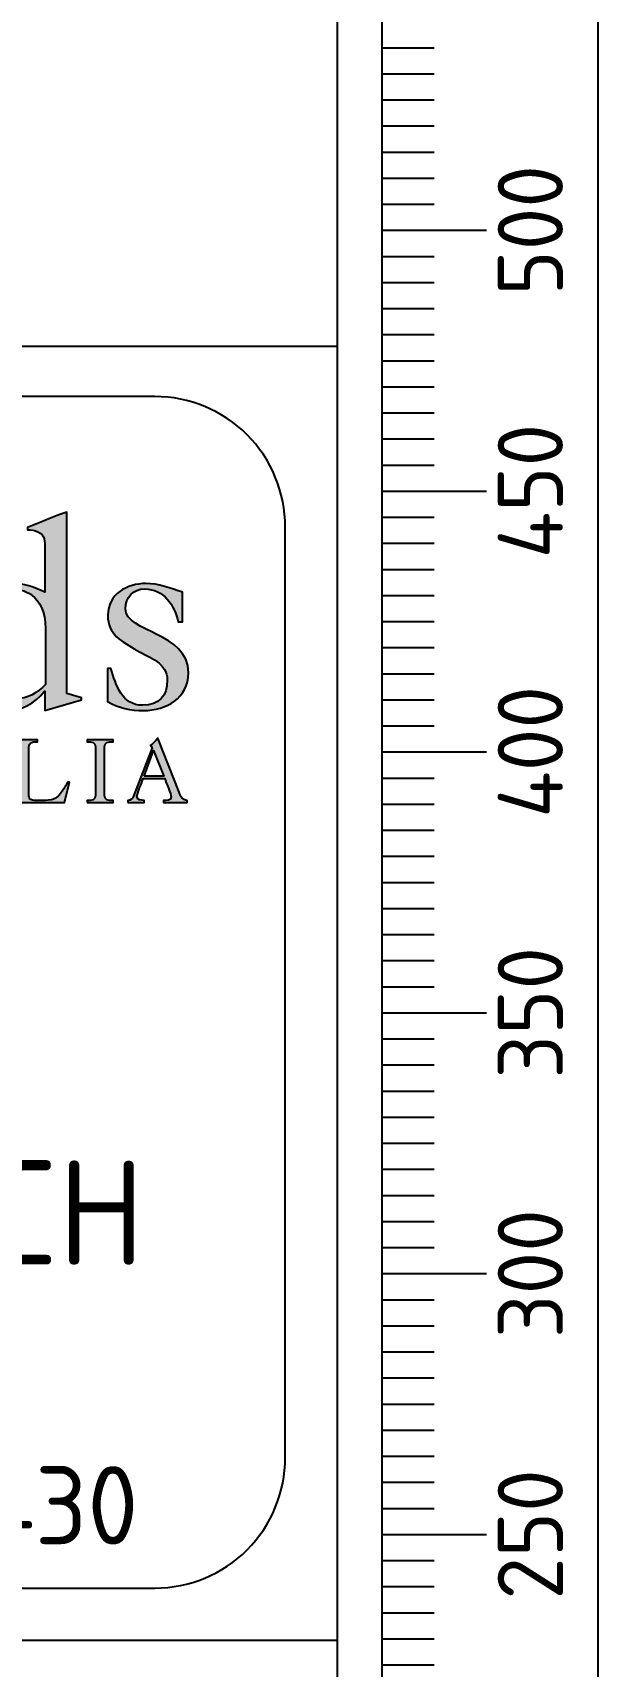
# Model space of a CAD drawing. Extents: x 0 to 420, y 0 to 297.
# Drawn here: x 404.66 to 415.5, y 82.34 to 113.66 of the extents above; entities that cross this region are included whole.
import ezdxf
from ezdxf.enums import TextEntityAlignment as Align

# ---------------------------------------------------------------- set-up
doc = ezdxf.new("R2010")
doc.units = 0
doc.header["$LTSCALE"] = 0.3
doc.header["$MEASUREMENT"] = 0
doc.layers.get('0').update_dxf_attribs({"linetype": 'CONTINUOUS'})
for name, color, linetype in [('L18', 4, 'CONTINUOUS'), ('L35', 3, 'CONTINUOUS'), ('TBLK18', 4, 'CONTINUOUS'), ('TBLK25', 1, 'CONTINUOUS'), ('TBLK35', 3, 'CONTINUOUS'), ('TBLK50', 7, 'CONTINUOUS')]:
    doc.layers.add(name, color=color, linetype=linetype)
doc.styles.add('iso', font='iso3098b.shx')

# ---------------------------------------------------------------- blocks, each defined once
blk = doc.blocks.new('sca10_3')
at = {"layer": 'L18'}
for p, q in [((-4.145, 14), (-4.145, 89)), ((-4.145, 67.5), (-3.145, 67.5)), ((-4.145, 67), (-3.145, 67)), ((-4.145, 66.5), (-3.145, 66.5)), ((-4.145, 66), (-3.145, 66)), ((-4.145, 65.5), (-3.145, 65.5)), ((-4.145, 65), (-3.145, 65)), ((-4.145, 64.5), (-3.145, 64.5)), ((-4.145, 64), (-2.145, 64)), ((-4.145, 63.5), (-3.145, 63.5)), ((-4.145, 63), (-3.145, 63)), ((-4.145, 62.5), (-3.145, 62.5)), ((-4.145, 62), (-3.145, 62)), ((-4.145, 61.5), (-3.145, 61.5)), ((-4.145, 61), (-3.145, 61)), ((-4.145, 60.5), (-3.145, 60.5)), ((-4.145, 60), (-3.145, 60)), ((-4.145, 59.5), (-3.145, 59.5)), ((-4.145, 59), (-2.145, 59)), ((-4.145, 58.5), (-3.145, 58.5)), ((-4.145, 58), (-3.145, 58)), ((-4.145, 57.5), (-3.145, 57.5)), ((-4.145, 57), (-3.145, 57)), ((-4.145, 56.5), (-3.145, 56.5)), ((-4.145, 56), (-3.145, 56)), ((-4.145, 55.5), (-3.145, 55.5)), ((-4.145, 55), (-3.145, 55)), ((-4.145, 54.5), (-3.145, 54.5)), ((-4.145, 54), (-2.145, 54)), ((-4.145, 53.5), (-3.145, 53.5)), ((-4.145, 53), (-3.145, 53)), ((-4.145, 52.5), (-3.145, 52.5)), ((-4.145, 52), (-3.145, 52)), ((-4.145, 51.5), (-3.145, 51.5)), ((-4.145, 51), (-3.145, 51)), ((-4.145, 50.5), (-3.145, 50.5)), ((-4.145, 50), (-3.145, 50)), ((-4.145, 49.5), (-3.145, 49.5)), ((-4.145, 49), (-2.145, 49)), ((-4.145, 48.5), (-3.145, 48.5)), ((-4.145, 48), (-3.145, 48)), ((-4.145, 47.5), (-3.145, 47.5)), ((-4.145, 47), (-3.145, 47)), ((-4.145, 46.5), (-3.145, 46.5)), ((-4.145, 46), (-3.145, 46)), ((-4.145, 45.5), (-3.145, 45.5)), ((-4.145, 45), (-3.145, 45)), ((-4.145, 44.5), (-3.145, 44.5)), ((-4.145, 44), (-2.145, 44)), ((-4.145, 43.5), (-3.145, 43.5)), ((-4.145, 43), (-3.145, 43)), ((-4.145, 42.5), (-3.145, 42.5)), ((-4.145, 42), (-3.145, 42)), ((-4.145, 41.5), (-3.145, 41.5)), ((-4.145, 41), (-3.145, 41)), ((-4.145, 40.5), (-3.145, 40.5)), ((-4.145, 40), (-3.145, 40)), ((-4.145, 39.5), (-3.145, 39.5)), ((-4.145, 39), (-2.145, 39)), ((-4.145, 38.5), (-3.145, 38.5)), ((-4.145, 38), (-3.145, 38)), ((-4.145, 37.5), (-3.145, 37.5)), ((-4.145, 37), (-3.145, 37)), ((-4.145, 36.5), (-3.145, 36.5))]:
    blk.add_line(p, q, dxfattribs=at)
at = {"layer": 'L18', "style": 'iso'}
for s, p in [('500', (-0.678, 64)), ('450', (-0.678, 59)), ('400', (-0.678, 54)), ('350', (-0.678, 49)), ('300', (-0.678, 44)), ('250', (-0.678, 39))]:
    blk.add_text(s, height=1.25, rotation=90, dxfattribs=at).set_placement(p, align=Align.CENTER)
blk = doc.blocks.new('A3BBLK')
at = {"layer": 'TBLK50'}
blk.add_line((415.5, 4.5), (415.5, 292.5), dxfattribs=at)
blk = doc.blocks.new('MR logo')
at = {"layer": 'TBLK18'}
h = blk.add_hatch(color=256, dxfattribs=at)
edge = h.paths.add_edge_path(flags=16)
edge.add_spline(control_points=[(45.623, -9.558), (45.623, -8.212), (44.68, -8.03), (44.347, -8.03), (44.347, -8.03), (43.227, -8.03), (42.919, -9.193), (42.919, -10.099), (42.919, -10.099), (42.919, -11.917), (44.013, -12.25), (44.472, -12.25), (44.472, -12.25), (44.925, -12.25), (45.321, -12.017), (45.623, -11.697), (45.623, -11.697), (45.623, -11.697), (45.623, -9.558), (45.623, -9.558)], knot_values=[0, 0, 0, 0, 0.2, 0.2, 0.2, 0.2, 0.4, 0.4, 0.4, 0.4, 0.6, 0.6, 0.6, 0.6, 0.8, 0.8, 0.8, 0.8, 1, 1, 1, 1], degree=3, periodic=0)
edge = h.paths.add_edge_path()
edge.add_spline(control_points=[(45.601, -6.471), (45.601, -6.226), (45.607, -5.975), (45.33, -5.849), (45.33, -5.849), (45.192, -5.786), (45.085, -5.773), (44.934, -5.773), (44.934, -5.773), (44.934, -5.773), (44.934, -5.679), (44.934, -5.679), (44.934, -5.679), (45.45, -5.497), (45.928, -5.258), (46.443, -5.088), (46.443, -5.088), (46.443, -5.088), (46.443, -12.044), (46.443, -12.044), (46.443, -12.044), (46.443, -12.044), (47.003, -12.213), (47.003, -12.213), (47.003, -12.213), (47.003, -12.213), (47.003, -12.289), (47.003, -12.289), (47.003, -12.289), (47.003, -12.289), (45.601, -12.698), (45.601, -12.698), (45.601, -12.698), (45.601, -12.698), (45.601, -11.962), (45.601, -11.962), (45.601, -11.962), (45.601, -11.962), (45.576, -11.962), (45.576, -11.962), (45.576, -11.962), (45.211, -12.44), (44.72, -12.698), (44.098, -12.698), (44.098, -12.698), (42.771, -12.698), (42.028, -11.553), (42.028, -10.32), (42.028, -10.32), (42.028, -8.893), (42.884, -7.83), (44.355, -7.83), (44.355, -7.83), (44.783, -7.83), (45.198, -7.968), (45.601, -8.163), (45.601, -8.163), (45.601, -8.163), (45.601, -6.471), (45.601, -6.471)], knot_values=[0, 0, 0, 0, 0.066667, 0.066667, 0.066667, 0.066667, 0.133333, 0.133333, 0.133333, 0.133333, 0.2, 0.2, 0.2, 0.2, 0.266667, 0.266667, 0.266667, 0.266667, 0.333333, 0.333333, 0.333333, 0.333333, 0.4, 0.4, 0.4, 0.4, 0.466667, 0.466667, 0.466667, 0.466667, 0.533333, 0.533333, 0.533333, 0.533333, 0.6, 0.6, 0.6, 0.6, 0.666667, 0.666667, 0.666667, 0.666667, 0.733333, 0.733333, 0.733333, 0.733333, 0.8, 0.8, 0.8, 0.8, 0.866667, 0.866667, 0.866667, 0.866667, 0.933333, 0.933333, 0.933333, 0.933333, 1, 1, 1, 1], degree=3, periodic=0)
h = blk.add_hatch(color=256, dxfattribs=at)
edge = h.paths.add_edge_path()
edge.add_spline(control_points=[(47.997, -11.088), (47.997, -11.088), (48.129, -11.088), (48.129, -11.088), (48.129, -11.088), (48.324, -11.723), (48.538, -12.497), (49.349, -12.497), (49.349, -12.497), (49.972, -12.497), (50.286, -12.144), (50.286, -11.528), (50.286, -11.528), (50.286, -10.874), (49.62, -10.673), (49.135, -10.396), (49.135, -10.396), (48.538, -10.05), (48.009, -9.792), (48.009, -9.044), (48.009, -9.044), (48.009, -8.239), (48.752, -7.83), (49.469, -7.83), (49.469, -7.83), (49.953, -7.83), (50.425, -8.006), (50.871, -8.163), (50.871, -8.163), (50.871, -8.163), (50.871, -9.302), (50.871, -9.302), (50.871, -9.302), (50.871, -9.302), (50.701, -9.302), (50.701, -9.302), (50.701, -9.302), (50.576, -8.66), (50.142, -8.037), (49.425, -8.037), (49.425, -8.037), (48.978, -8.037), (48.689, -8.358), (48.689, -8.798), (48.689, -8.798), (48.689, -9.717), (51.097, -9.685), (51.097, -11.251), (51.097, -11.251), (51.097, -12.226), (50.248, -12.698), (49.374, -12.698), (49.374, -12.698), (48.89, -12.698), (48.431, -12.603), (47.997, -12.358), (47.997, -12.358), (47.997, -12.358), (47.997, -11.088), (47.997, -11.088)], knot_values=[0, 0, 0, 0, 0.066667, 0.066667, 0.066667, 0.066667, 0.133333, 0.133333, 0.133333, 0.133333, 0.2, 0.2, 0.2, 0.2, 0.266667, 0.266667, 0.266667, 0.266667, 0.333333, 0.333333, 0.333333, 0.333333, 0.4, 0.4, 0.4, 0.4, 0.466667, 0.466667, 0.466667, 0.466667, 0.533333, 0.533333, 0.533333, 0.533333, 0.6, 0.6, 0.6, 0.6, 0.666667, 0.666667, 0.666667, 0.666667, 0.733333, 0.733333, 0.733333, 0.733333, 0.8, 0.8, 0.8, 0.8, 0.866667, 0.866667, 0.866667, 0.866667, 0.933333, 0.933333, 0.933333, 0.933333, 1, 1, 1, 1], degree=3, periodic=0)
h = blk.add_hatch(color=256, dxfattribs=at)
edge = h.paths.add_edge_path()
edge.add_spline(control_points=[(48.777, -16.226), (48.777, -16.226), (48.777, -16.151), (48.777, -16.151), (48.777, -16.151), (48.877, -16.144), (48.965, -16.075), (48.997, -15.981), (48.997, -15.981), (48.997, -15.981), (49.708, -14.132), (49.708, -14.132), (49.708, -14.132), (49.708, -14.132), (49.645, -14.025), (49.645, -14.025), (49.645, -14.025), (49.764, -13.962), (49.846, -13.855), (49.928, -13.754), (49.928, -13.754), (49.928, -13.754), (50.745, -15.83), (50.745, -15.83), (50.745, -15.83), (50.821, -16.031), (50.865, -16.119), (51.053, -16.151), (51.053, -16.151), (51.053, -16.151), (51.053, -16.226), (51.053, -16.226), (51.053, -16.226), (51.053, -16.226), (50.142, -16.226), (50.142, -16.226), (50.142, -16.226), (50.142, -16.226), (50.142, -16.151), (50.142, -16.151), (50.142, -16.151), (50.248, -16.151), (50.437, -16.151), (50.437, -16.012), (50.437, -16.012), (50.437, -15.912), (50.242, -15.465), (50.192, -15.308), (50.192, -15.308), (50.192, -15.308), (49.362, -15.308), (49.362, -15.308), (49.362, -15.308), (49.324, -15.434), (49.123, -15.912), (49.123, -16), (49.123, -16), (49.123, -16.138), (49.311, -16.138), (49.406, -16.151), (49.406, -16.151), (49.406, -16.151), (49.406, -16.226), (49.406, -16.226), (49.406, -16.226), (49.406, -16.226), (48.777, -16.226), (48.777, -16.226)], knot_values=[0, 0, 0, 0, 0.058824, 0.058824, 0.058824, 0.058824, 0.117647, 0.117647, 0.117647, 0.117647, 0.176471, 0.176471, 0.176471, 0.176471, 0.235294, 0.235294, 0.235294, 0.235294, 0.294118, 0.294118, 0.294118, 0.294118, 0.352941, 0.352941, 0.352941, 0.352941, 0.411765, 0.411765, 0.411765, 0.411765, 0.470588, 0.470588, 0.470588, 0.470588, 0.529412, 0.529412, 0.529412, 0.529412, 0.588235, 0.588235, 0.588235, 0.588235, 0.647059, 0.647059, 0.647059, 0.647059, 0.705882, 0.705882, 0.705882, 0.705882, 0.764706, 0.764706, 0.764706, 0.764706, 0.823529, 0.823529, 0.823529, 0.823529, 0.882353, 0.882353, 0.882353, 0.882353, 0.941176, 0.941176, 0.941176, 0.941176, 1, 1, 1, 1], degree=3, periodic=0)
edge = h.paths.add_edge_path(flags=16)
edge.add_spline(control_points=[(49.399, -15.213), (49.399, -15.213), (50.154, -15.213), (50.154, -15.213), (50.154, -15.213), (50.154, -15.213), (49.764, -14.232), (49.764, -14.232), (49.764, -14.232), (49.764, -14.232), (49.399, -15.213), (49.399, -15.213)], knot_values=[0, 0, 0, 0, 0.333333, 0.333333, 0.333333, 0.333333, 0.666667, 0.666667, 0.666667, 0.666667, 1, 1, 1, 1], degree=3, periodic=0)
h = blk.add_hatch(color=256, dxfattribs=at)
edge = h.paths.add_edge_path()
edge.add_spline(control_points=[(44.349, -16.226), (44.349, -16.226), (44.349, -16.151), (44.349, -16.151), (44.349, -16.151), (44.544, -16.151), (44.626, -16.132), (44.626, -15.956), (44.626, -15.956), (44.626, -15.956), (44.626, -14.088), (44.626, -14.088), (44.626, -14.088), (44.626, -13.912), (44.5, -13.893), (44.362, -13.893), (44.362, -13.893), (44.362, -13.893), (44.362, -13.817), (44.362, -13.817), (44.362, -13.817), (44.362, -13.817), (45.311, -13.817), (45.311, -13.817), (45.311, -13.817), (45.311, -13.817), (45.311, -13.893), (45.311, -13.893), (45.311, -13.893), (45.072, -13.893), (44.978, -13.949), (44.978, -14.125), (44.978, -14.125), (44.978, -14.125), (44.978, -15.874), (44.978, -15.874), (44.978, -15.874), (44.978, -16.144), (45.066, -16.151), (45.406, -16.151), (45.406, -16.151), (45.544, -16.151), (45.695, -16.151), (45.833, -16.125), (45.833, -16.125), (46.022, -16.094), (46.116, -15.987), (46.223, -15.842), (46.223, -15.842), (46.311, -15.717), (46.393, -15.585), (46.475, -15.446), (46.475, -15.446), (46.475, -15.446), (46.544, -15.446), (46.544, -15.446), (46.544, -15.446), (46.544, -15.446), (46.349, -16.226), (46.349, -16.226), (46.349, -16.226), (46.349, -16.226), (44.349, -16.226), (44.349, -16.226)], knot_values=[0, 0, 0, 0, 0.0625, 0.0625, 0.0625, 0.0625, 0.125, 0.125, 0.125, 0.125, 0.1875, 0.1875, 0.1875, 0.1875, 0.25, 0.25, 0.25, 0.25, 0.3125, 0.3125, 0.3125, 0.3125, 0.375, 0.375, 0.375, 0.375, 0.4375, 0.4375, 0.4375, 0.4375, 0.5, 0.5, 0.5, 0.5, 0.5625, 0.5625, 0.5625, 0.5625, 0.625, 0.625, 0.625, 0.625, 0.6875, 0.6875, 0.6875, 0.6875, 0.75, 0.75, 0.75, 0.75, 0.8125, 0.8125, 0.8125, 0.8125, 0.875, 0.875, 0.875, 0.875, 0.9375, 0.9375, 0.9375, 0.9375, 1, 1, 1, 1], degree=3, periodic=0)
h = blk.add_hatch(color=256, dxfattribs=at)
edge = h.paths.add_edge_path()
edge.add_spline(control_points=[(47.217, -16.226), (47.217, -16.226), (47.217, -16.151), (47.217, -16.151), (47.217, -16.151), (47.406, -16.151), (47.531, -16.132), (47.531, -15.956), (47.531, -15.956), (47.531, -15.956), (47.531, -14.088), (47.531, -14.088), (47.531, -14.088), (47.531, -13.912), (47.406, -13.893), (47.217, -13.893), (47.217, -13.893), (47.217, -13.893), (47.217, -13.817), (47.217, -13.817), (47.217, -13.817), (47.217, -13.817), (48.211, -13.817), (48.211, -13.817), (48.211, -13.817), (48.211, -13.817), (48.211, -13.893), (48.211, -13.893), (48.211, -13.893), (48.009, -13.893), (47.884, -13.912), (47.884, -14.088), (47.884, -14.088), (47.884, -14.088), (47.884, -15.956), (47.884, -15.956), (47.884, -15.956), (47.884, -16.132), (48.009, -16.151), (48.211, -16.151), (48.211, -16.151), (48.211, -16.151), (48.211, -16.226), (48.211, -16.226), (48.211, -16.226), (48.211, -16.226), (47.217, -16.226), (47.217, -16.226)], knot_values=[0, 0, 0, 0, 0.083333, 0.083333, 0.083333, 0.083333, 0.166667, 0.166667, 0.166667, 0.166667, 0.25, 0.25, 0.25, 0.25, 0.333333, 0.333333, 0.333333, 0.333333, 0.416667, 0.416667, 0.416667, 0.416667, 0.5, 0.5, 0.5, 0.5, 0.583333, 0.583333, 0.583333, 0.583333, 0.666667, 0.666667, 0.666667, 0.666667, 0.75, 0.75, 0.75, 0.75, 0.833333, 0.833333, 0.833333, 0.833333, 0.916667, 0.916667, 0.916667, 0.916667, 1, 1, 1, 1], degree=3, periodic=0)
for points, knots in [([(45.601, -6.471), (45.601, -6.226), (45.607, -5.975), (45.33, -5.849), (45.33, -5.849), (45.192, -5.786), (45.085, -5.773), (44.934, -5.773), (44.934, -5.773), (44.934, -5.773), (44.934, -5.679), (44.934, -5.679), (44.934, -5.679), (45.45, -5.497), (45.928, -5.258), (46.443, -5.088), (46.443, -5.088), (46.443, -5.088), (46.443, -12.044), (46.443, -12.044), (46.443, -12.044), (46.443, -12.044), (47.003, -12.213), (47.003, -12.213), (47.003, -12.213), (47.003, -12.213), (47.003, -12.289), (47.003, -12.289), (47.003, -12.289), (47.003, -12.289), (45.601, -12.698), (45.601, -12.698), (45.601, -12.698), (45.601, -12.698), (45.601, -11.962), (45.601, -11.962), (45.601, -11.962), (45.601, -11.962), (45.576, -11.962), (45.576, -11.962), (45.576, -11.962), (45.211, -12.44), (44.72, -12.698), (44.098, -12.698), (44.098, -12.698), (42.771, -12.698), (42.028, -11.553), (42.028, -10.32), (42.028, -10.32), (42.028, -8.893), (42.884, -7.83), (44.355, -7.83), (44.355, -7.83), (44.783, -7.83), (45.198, -7.968), (45.601, -8.163), (45.601, -8.163), (45.601, -8.163), (45.601, -6.471), (45.601, -6.471)], [0, 0, 0, 0, 0.066667, 0.066667, 0.066667, 0.066667, 0.133333, 0.133333, 0.133333, 0.133333, 0.2, 0.2, 0.2, 0.2, 0.266667, 0.266667, 0.266667, 0.266667, 0.333333, 0.333333, 0.333333, 0.333333, 0.4, 0.4, 0.4, 0.4, 0.466667, 0.466667, 0.466667, 0.466667, 0.533333, 0.533333, 0.533333, 0.533333, 0.6, 0.6, 0.6, 0.6, 0.666667, 0.666667, 0.666667, 0.666667, 0.733333, 0.733333, 0.733333, 0.733333, 0.8, 0.8, 0.8, 0.8, 0.866667, 0.866667, 0.866667, 0.866667, 0.933333, 0.933333, 0.933333, 0.933333, 1, 1, 1, 1]), ([(45.623, -9.558), (45.623, -8.212), (44.68, -8.03), (44.347, -8.03), (44.347, -8.03), (43.227, -8.03), (42.919, -9.193), (42.919, -10.099), (42.919, -10.099), (42.919, -11.917), (44.013, -12.25), (44.472, -12.25), (44.472, -12.25), (44.925, -12.25), (45.321, -12.017), (45.623, -11.697), (45.623, -11.697), (45.623, -11.697), (45.623, -9.558), (45.623, -9.558)], [0, 0, 0, 0, 0.2, 0.2, 0.2, 0.2, 0.4, 0.4, 0.4, 0.4, 0.6, 0.6, 0.6, 0.6, 0.8, 0.8, 0.8, 0.8, 1, 1, 1, 1]), ([(47.997, -11.088), (47.997, -11.088), (48.129, -11.088), (48.129, -11.088), (48.129, -11.088), (48.324, -11.723), (48.538, -12.497), (49.349, -12.497), (49.349, -12.497), (49.972, -12.497), (50.286, -12.144), (50.286, -11.528), (50.286, -11.528), (50.286, -10.874), (49.62, -10.673), (49.135, -10.396), (49.135, -10.396), (48.538, -10.05), (48.009, -9.792), (48.009, -9.044), (48.009, -9.044), (48.009, -8.239), (48.752, -7.83), (49.469, -7.83), (49.469, -7.83), (49.953, -7.83), (50.425, -8.006), (50.871, -8.163), (50.871, -8.163), (50.871, -8.163), (50.871, -9.302), (50.871, -9.302), (50.871, -9.302), (50.871, -9.302), (50.701, -9.302), (50.701, -9.302), (50.701, -9.302), (50.576, -8.66), (50.142, -8.037), (49.425, -8.037), (49.425, -8.037), (48.978, -8.037), (48.689, -8.358), (48.689, -8.798), (48.689, -8.798), (48.689, -9.717), (51.097, -9.685), (51.097, -11.251), (51.097, -11.251), (51.097, -12.226), (50.248, -12.698), (49.374, -12.698), (49.374, -12.698), (48.89, -12.698), (48.431, -12.603), (47.997, -12.358), (47.997, -12.358), (47.997, -12.358), (47.997, -11.088), (47.997, -11.088)], [0, 0, 0, 0, 0.066667, 0.066667, 0.066667, 0.066667, 0.133333, 0.133333, 0.133333, 0.133333, 0.2, 0.2, 0.2, 0.2, 0.266667, 0.266667, 0.266667, 0.266667, 0.333333, 0.333333, 0.333333, 0.333333, 0.4, 0.4, 0.4, 0.4, 0.466667, 0.466667, 0.466667, 0.466667, 0.533333, 0.533333, 0.533333, 0.533333, 0.6, 0.6, 0.6, 0.6, 0.666667, 0.666667, 0.666667, 0.666667, 0.733333, 0.733333, 0.733333, 0.733333, 0.8, 0.8, 0.8, 0.8, 0.866667, 0.866667, 0.866667, 0.866667, 0.933333, 0.933333, 0.933333, 0.933333, 1, 1, 1, 1]), ([(48.777, -16.226), (48.777, -16.226), (48.777, -16.151), (48.777, -16.151), (48.777, -16.151), (48.877, -16.144), (48.965, -16.075), (48.997, -15.981), (48.997, -15.981), (48.997, -15.981), (49.708, -14.132), (49.708, -14.132), (49.708, -14.132), (49.708, -14.132), (49.645, -14.025), (49.645, -14.025), (49.645, -14.025), (49.764, -13.962), (49.846, -13.855), (49.928, -13.754), (49.928, -13.754), (49.928, -13.754), (50.745, -15.83), (50.745, -15.83), (50.745, -15.83), (50.821, -16.031), (50.865, -16.119), (51.053, -16.151), (51.053, -16.151), (51.053, -16.151), (51.053, -16.226), (51.053, -16.226), (51.053, -16.226), (51.053, -16.226), (50.142, -16.226), (50.142, -16.226), (50.142, -16.226), (50.142, -16.226), (50.142, -16.151), (50.142, -16.151), (50.142, -16.151), (50.248, -16.151), (50.437, -16.151), (50.437, -16.012), (50.437, -16.012), (50.437, -15.912), (50.242, -15.465), (50.192, -15.308), (50.192, -15.308), (50.192, -15.308), (49.362, -15.308), (49.362, -15.308), (49.362, -15.308), (49.324, -15.434), (49.123, -15.912), (49.123, -16), (49.123, -16), (49.123, -16.138), (49.311, -16.138), (49.406, -16.151), (49.406, -16.151), (49.406, -16.151), (49.406, -16.226), (49.406, -16.226), (49.406, -16.226), (49.406, -16.226), (48.777, -16.226), (48.777, -16.226)], [0, 0, 0, 0, 0.058824, 0.058824, 0.058824, 0.058824, 0.117647, 0.117647, 0.117647, 0.117647, 0.176471, 0.176471, 0.176471, 0.176471, 0.235294, 0.235294, 0.235294, 0.235294, 0.294118, 0.294118, 0.294118, 0.294118, 0.352941, 0.352941, 0.352941, 0.352941, 0.411765, 0.411765, 0.411765, 0.411765, 0.470588, 0.470588, 0.470588, 0.470588, 0.529412, 0.529412, 0.529412, 0.529412, 0.588235, 0.588235, 0.588235, 0.588235, 0.647059, 0.647059, 0.647059, 0.647059, 0.705882, 0.705882, 0.705882, 0.705882, 0.764706, 0.764706, 0.764706, 0.764706, 0.823529, 0.823529, 0.823529, 0.823529, 0.882353, 0.882353, 0.882353, 0.882353, 0.941176, 0.941176, 0.941176, 0.941176, 1, 1, 1, 1]), ([(44.349, -16.226), (44.349, -16.226), (44.349, -16.151), (44.349, -16.151), (44.349, -16.151), (44.544, -16.151), (44.626, -16.132), (44.626, -15.956), (44.626, -15.956), (44.626, -15.956), (44.626, -14.088), (44.626, -14.088), (44.626, -14.088), (44.626, -13.912), (44.5, -13.893), (44.362, -13.893), (44.362, -13.893), (44.362, -13.893), (44.362, -13.817), (44.362, -13.817), (44.362, -13.817), (44.362, -13.817), (45.311, -13.817), (45.311, -13.817), (45.311, -13.817), (45.311, -13.817), (45.311, -13.893), (45.311, -13.893), (45.311, -13.893), (45.072, -13.893), (44.978, -13.949), (44.978, -14.125), (44.978, -14.125), (44.978, -14.125), (44.978, -15.874), (44.978, -15.874), (44.978, -15.874), (44.978, -16.144), (45.066, -16.151), (45.406, -16.151), (45.406, -16.151), (45.544, -16.151), (45.695, -16.151), (45.833, -16.125), (45.833, -16.125), (46.022, -16.094), (46.116, -15.987), (46.223, -15.842), (46.223, -15.842), (46.311, -15.717), (46.393, -15.585), (46.475, -15.446), (46.475, -15.446), (46.475, -15.446), (46.544, -15.446), (46.544, -15.446), (46.544, -15.446), (46.544, -15.446), (46.349, -16.226), (46.349, -16.226), (46.349, -16.226), (46.349, -16.226), (44.349, -16.226), (44.349, -16.226)], [0, 0, 0, 0, 0.0625, 0.0625, 0.0625, 0.0625, 0.125, 0.125, 0.125, 0.125, 0.1875, 0.1875, 0.1875, 0.1875, 0.25, 0.25, 0.25, 0.25, 0.3125, 0.3125, 0.3125, 0.3125, 0.375, 0.375, 0.375, 0.375, 0.4375, 0.4375, 0.4375, 0.4375, 0.5, 0.5, 0.5, 0.5, 0.5625, 0.5625, 0.5625, 0.5625, 0.625, 0.625, 0.625, 0.625, 0.6875, 0.6875, 0.6875, 0.6875, 0.75, 0.75, 0.75, 0.75, 0.8125, 0.8125, 0.8125, 0.8125, 0.875, 0.875, 0.875, 0.875, 0.9375, 0.9375, 0.9375, 0.9375, 1, 1, 1, 1]), ([(47.217, -16.226), (47.217, -16.226), (47.217, -16.151), (47.217, -16.151), (47.217, -16.151), (47.406, -16.151), (47.531, -16.132), (47.531, -15.956), (47.531, -15.956), (47.531, -15.956), (47.531, -14.088), (47.531, -14.088), (47.531, -14.088), (47.531, -13.912), (47.406, -13.893), (47.217, -13.893), (47.217, -13.893), (47.217, -13.893), (47.217, -13.817), (47.217, -13.817), (47.217, -13.817), (47.217, -13.817), (48.211, -13.817), (48.211, -13.817), (48.211, -13.817), (48.211, -13.817), (48.211, -13.893), (48.211, -13.893), (48.211, -13.893), (48.009, -13.893), (47.884, -13.912), (47.884, -14.088), (47.884, -14.088), (47.884, -14.088), (47.884, -15.956), (47.884, -15.956), (47.884, -15.956), (47.884, -16.132), (48.009, -16.151), (48.211, -16.151), (48.211, -16.151), (48.211, -16.151), (48.211, -16.226), (48.211, -16.226), (48.211, -16.226), (48.211, -16.226), (47.217, -16.226), (47.217, -16.226)], [0, 0, 0, 0, 0.083333, 0.083333, 0.083333, 0.083333, 0.166667, 0.166667, 0.166667, 0.166667, 0.25, 0.25, 0.25, 0.25, 0.333333, 0.333333, 0.333333, 0.333333, 0.416667, 0.416667, 0.416667, 0.416667, 0.5, 0.5, 0.5, 0.5, 0.583333, 0.583333, 0.583333, 0.583333, 0.666667, 0.666667, 0.666667, 0.666667, 0.75, 0.75, 0.75, 0.75, 0.833333, 0.833333, 0.833333, 0.833333, 0.916667, 0.916667, 0.916667, 0.916667, 1, 1, 1, 1]), ([(49.399, -15.213), (49.399, -15.213), (50.154, -15.213), (50.154, -15.213), (50.154, -15.213), (50.154, -15.213), (49.764, -14.232), (49.764, -14.232), (49.764, -14.232), (49.764, -14.232), (49.399, -15.213), (49.399, -15.213)], [0, 0, 0, 0, 0.333333, 0.333333, 0.333333, 0.333333, 0.666667, 0.666667, 0.666667, 0.666667, 1, 1, 1, 1])]:
    blk.add_open_spline(points, degree=3, knots=knots, dxfattribs=at)
blk = doc.blocks.new('a3_in_vtblk')
at = {"layer": 'TBLK35'}
for p, q in [((410.5, 37), (410.5, 292.5)), ((352.5, 107.649), (410.5, 107.649)), ((352.5, 82.841), (410.5, 82.841))]:
    blk.add_line(p, q, dxfattribs=at)
at = {"layer": 'TBLK50'}
blk.add_lwpolyline([(409.5, 86.341), (409.5, 104.182, 0.414214), (407, 106.682), (356, 106.682, 0.414214), (353.5, 104.182), (353.5, 86.341, 0.414214), (356, 83.841), (407, 83.841, 0.414214)], format="xyb", close=True, dxfattribs=at)
blk.add_blockref('A3BBLK', (0, 0))
at = {"xscale": 0.5, "yscale": 0.5}
blk.add_blockref('MR logo', (382.095, 107.012), dxfattribs=at)
at = {"layer": 'TBLK18', "style": 'iso'}
for tag, p, height in [('GROUND_SURVEY_STD.', (381.875, 126.105), 1.8), ('SURVEY_CAPTURE_DATE', (381.945, 122.605), 1.8), ('MAPPING_SURVEY_STD.', (381.945, 119.105), 1.8), ('MAPPING_CAPTURE_DATE', (381.945, 115.605), 1.8), ('PROJECT_ZONE', (381.945, 112.105), 1.8), ('HEIGHT_DATUM', (381.945, 108.605), 1.8), ('CLIENT_STREET_NAME', (355.514, 86.941), 1.5), ('CLIENT_SUBURB_POSTCODE', (388.488, 86.941), 1.5), ('CLIENT_TELEPHONE_NO.', (368.306, 84.677), 1.5), ('CLIENT_FAX_NO.', (393.555, 84.677), 1.5), ('STREET_NAME', (355.514, 62.1), 1.5), ('SUBURB_POSTCODE', (388.488, 62.1), 1.5), ('TELEPHONE_NO.', (368.306, 59.836), 1.5), ('FAX_NO.', (393.555, 59.836), 1.5)]:
    blk.add_attdef(tag, p, '', height=height, dxfattribs=at)
for tag, p in [('CLIENT_MR_DIRECTORATE', (381.5, 92.96)), ('MR_DIRECTORATE', (381.5, 68.119))]:
    blk.add_attdef(tag, text='', height=1.5, dxfattribs=at).set_placement(p, align=Align.CENTER)
at = {"layer": 'TBLK25', "style": 'iso'}
for tag, height, p in [('CLIENT_MR__BRANCH', 2, (381.5, 90.04)), ('MR_BRANCH', 2, (381.5, 65.199)), ('ROAD_SECTION', 1.75, (384.5, 29.162)), ('SLK', 1.75, (384.5, 26.108)), ('CHAINAGE', 1.75, (384.5, 19.205))]:
    blk.add_attdef(tag, text='', height=height, dxfattribs=at).set_placement(p, align=Align.CENTER)
for tag, p, height in [('FILE_NUMBER', (371.773, 54.237), 2.5), ('DESIGNED_/_DRAWN', (371.773, 49.487), 2), ('VERIFIED', (371.773, 44.487), 2), ('APPROVED', (371.773, 39.487), 2), ('LOCAL_AUTHORITY', (370.48, 16.733), 1.25)]:
    blk.add_attdef(tag, p, '', height=height, dxfattribs=at)
at = {"layer": 'TBLK35', "style": 'iso', "width": 0.9}
for tag, p in [('ROAD_PROJECT&NUMBER', (384.5, 32.231)), ('DRAWING_DESCRIPTION', (384.5, 22.288))]:
    blk.add_attdef(tag, text='', height=2.5, dxfattribs=at).set_placement(p, align=Align.CENTER)
at = {"layer": 'TBLK50', "style": 'iso'}
blk.add_attdef('MRWA_DRG_NUMBER', (356.288, 6.085), '', height=5, dxfattribs=at)

msp = doc.modelspace()

# ---------------------------------------------------------------- block references
at = {"color": 1}
ref = msp.add_blockref('a3_in_vtblk', (0, 0), dxfattribs=at)
ref.add_attrib('CLIENT_MR__BRANCH', 'ROAD AND TRAFFIC ENGINEERING BRANCH', dxfattribs={"layer": 'TBLK25', "height": 2, "style": 'iso'}).set_placement((381.499976, 90.03993), align=Align.CENTER)
ref.add_attrib('CLIENT_FAX_NO.', '(08) 9323 4430', (393.555162, 84.677094), dxfattribs={"layer": 'TBLK18', "height": 1.5, "style": 'iso'})
at = {"layer": 'L35'}
msp.add_blockref('sca10_3', (415.5, 45.868454), dxfattribs=at)

doc.saveas('drawing.dxf')
